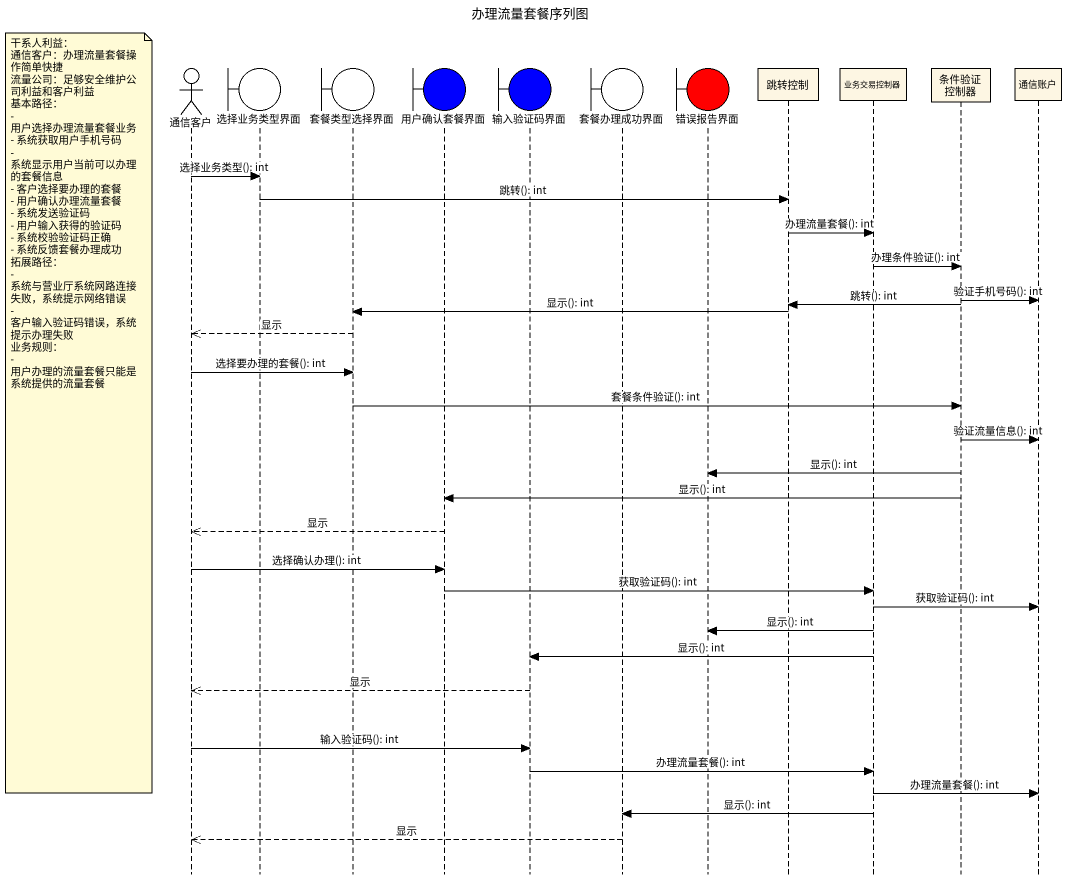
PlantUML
@startuml
title 办理流量套餐序列图
hide footbox
actor 通信客户
boundary 选择业务类型界面
boundary 套餐类型选择界面
boundary 用户确认套餐界面 #0000FF
boundary 输入验证码界面 #0000FF
boundary 套餐办理成功界面
boundary 错误报告界面 #FF0000
participant 跳转控制
participant 业务交易控制器
participant 条件验证控制器
participant 通信账户

通信客户 -> 选择业务类型界面 : 选择业务类型(): int
选择业务类型界面 -> 跳转控制 : 跳转(): int
跳转控制 -> 业务交易控制器 : 办理流量套餐(): int
业务交易控制器 -> 条件验证控制器 : 办理条件验证(): int
条件验证控制器 -> 通信账户 : 验证手机号码(): int
条件验证控制器 -> 跳转控制 : 跳转(): int
跳转控制 -> 套餐类型选择界面 : 显示(): int
套餐类型选择界面 -->> 通信客户 : 显示
通信客户 -> 套餐类型选择界面 : 选择要办理的套餐(): int
套餐类型选择界面 -> 条件验证控制器 : 套餐条件验证(): int
note left of 通信客户
  干系人利益：
  通信客户：办理流量套餐操作简单快捷
  流量公司：足够安全维护公司利益和客户利益
  基本路径：
  - 用户选择办理流量套餐业务
  - 系统获取用户手机号码
  - 系统显示用户当前可以办理的套餐信息
  - 客户选择要办理的套餐
  - 用户确认办理流量套餐
  - 系统发送验证码
  - 用户输入获得的验证码
  - 系统校验验证码正确
  - 系统反馈套餐办理成功
  拓展路径：
  - 系统与营业厅系统网路连接失败，系统提示网络错误
  - 客户输入验证码错误，系统提示办理失败
  业务规则：
  - 用户办理的流量套餐只能是系统提供的流量套餐
end note
条件验证控制器 -> 通信账户 : 验证流量信息(): int
条件验证控制器 -> 错误报告界面 : 显示(): int
条件验证控制器 -> 用户确认套餐界面 : 显示(): int
用户确认套餐界面 -->> 通信客户 : 显示
通信客户 -> 用户确认套餐界面 : 选择确认办理(): int
用户确认套餐界面 -> 业务交易控制器 : 获取验证码(): int
业务交易控制器 -> 通信账户 : 获取验证码(): int
业务交易控制器 -> 错误报告界面 : 显示(): int
业务交易控制器 -> 输入验证码界面 : 显示(): int
输入验证码界面 -->> 通信客户 : 显示
通信客户 -> 输入验证码界面 : 输入验证码(): int
输入验证码界面 -> 业务交易控制器 : 办理流量套餐(): int
业务交易控制器 -> 通信账户 : 办理流量套餐(): int
业务交易控制器 -> 套餐办理成功界面 : 显示(): int
套餐办理成功界面 -->> 通信客户 : 显示
@enduml
